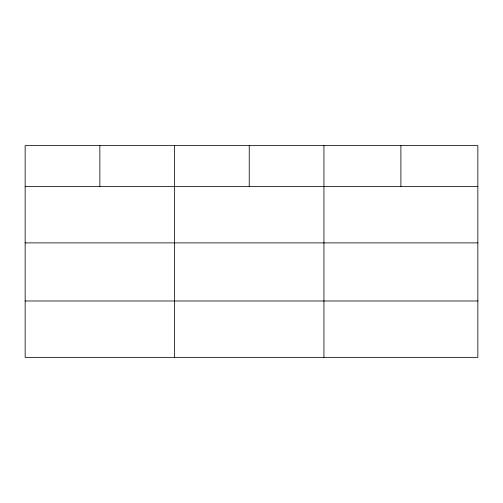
<?xml version="1.0" encoding="UTF-8"?>
<svg xmlns="http://www.w3.org/2000/svg" width="503" height="503" viewBox="0 0 503 503"><rect width="100%" height="100%" fill="white"/><g stroke="black" fill="none" stroke-linecap="round" stroke-linejoin="round"><path stroke-width="0.75" d="M477.85 242.892L477.85 145.644L25.15 145.644L25.15 357.356L477.85 357.356L477.85 242.892L25.15 242.892M25.15 186.519L477.85 186.519M25.15 300.983L477.85 300.983M400.891 145.644L400.891 186.519M323.932 145.644L323.932 357.356M249.237 145.644L249.237 186.519M174.541 145.644L174.541 357.356M99.846 145.644L99.846 186.519"/></g></svg>
